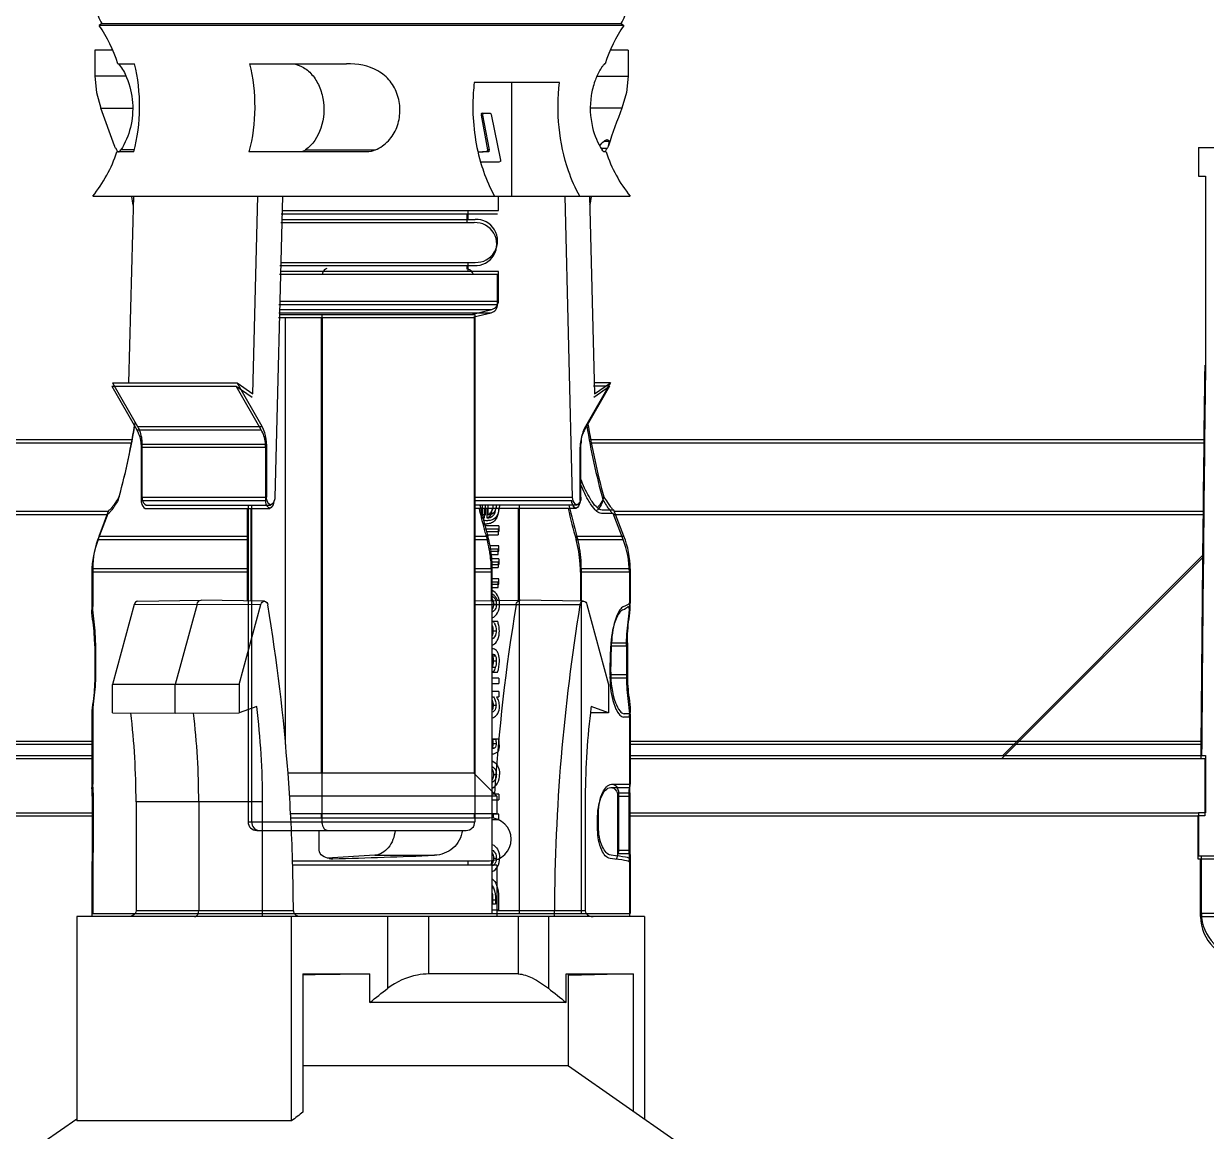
# Model space of a CAD drawing. Header units: millimetres. Extents: x 10297564 to 11610295, y -9287743 to -8409454.
# Drawn here: x 10529711 to 10530539, y -9103235 to -9102460 of the extents above; entities that cross this region are included whole.
import ezdxf

# ---------------------------------------------------------------- set-up
doc = ezdxf.new("R2010")
doc.units = ezdxf.units.MM
doc.header["$LTSCALE"] = 100
doc.layers.add('-0', color=7, linetype='Continuous')

# ---------------------------------------------------------------- blocks, each defined once
blk = doc.blocks.new('인버터 외형도')
at = {"layer": '-0', "linetype": 'Continuous'}
for p, q in [((120468.84, 34298.07), (120467.42, 34297.1)), ((120468.84, 34298.07), (120741.37, 34298.07)), ((120741.37, 34298.07), (120742.78, 34297.1)), ((120742.78, 34297.1), (120467.42, 34297.1)), ((120474.5, 34284.11), (120465.15, 34284.11)), ((120465.15, 34284.11), (120465.15, 34270.43)), ((120745.06, 34284.11), (120735.71, 34284.11)), ((120745.06, 34284.11), (120745.06, 34270.43)), ((120477.16, 34277.06), (120485.93, 34277.06)), ((120546.35, 34277.06), (120597.31, 34277.06)), ((120732.92, 34277.06), (120733.05, 34277.06)), ((120481.5, 34270.43), (120465.15, 34270.43)), ((120465.15, 34270.43), (120465.95, 34261.95)), ((120709.03, 34267.11), (120664.3, 34267.11)), ((120683.86, 34267.11), (120683.86, 34207.48)), ((120728.71, 34270.43), (120745.06, 34270.43)), ((120745.06, 34270.43), (120744.26, 34261.95)), ((120465.95, 34261.95), (120468.34, 34253.77)), ((120744.26, 34261.95), (120741.87, 34253.77)), ((120468.34, 34253.77), (120484.92, 34253.77)), ((120475.39, 34234.02), (120468.34, 34253.77)), ((120668.9, 34250.08), (120667.89, 34250.08)), ((120667.89, 34250.08), (120671.32, 34231.82)), ((120668.43, 34251.02), (120672.59, 34251.02)), ((120672.32, 34231.82), (120668.9, 34250.08)), ((120673.13, 34250.47), (120678.11, 34226.48)), ((120741.87, 34253.77), (120725.29, 34253.77)), ((120732.47, 34236.39), (120734.91, 34236.39)), ((120485.57, 34230.71), (120476.71, 34230.71)), ((120477.29, 34230.85), (120477.37, 34230.72)), ((120485.78, 34231.77), (120478.74, 34231.77)), ((120607.69, 34230.71), (120545.99, 34230.71)), ((120575.8, 34231.77), (120612.45, 34231.77)), ((120670.79, 34230.89), (120666.32, 34230.66)), ((120666.33, 34230.6), (120671.8, 34230.89)), ((120671.8, 34230.89), (120670.79, 34230.89)), ((120672.32, 34231.82), (120671.32, 34231.82)), ((120730.95, 34232.66), (120734.12, 34232.66)), ((120733.5, 34230.71), (120732.5, 34230.71)), ((120732.92, 34230.85), (120732.83, 34230.72)), ((121044.53, 34233.06), (121044.53, 34218.01)), ((121044.54, 34233.06), (121240.09, 34233.06)), ((120667.78, 34225.53), (120677.58, 34225.53)), ((121044.54, 34218.01), (121048.2, 34218.01)), ((121048.2, 34218.01), (121048.2, 34120.51)), ((120464.02, 34207.48), (120746.19, 34207.48)), ((120485.36, 34207.48), (120482.89, 34109.5)), ((120484.44, 34207.49), (120484.47, 34207.32)), ((120548.1, 34103.7), (120550.72, 34207.48)), ((120563.58, 34207.48), (120559.59, 34049.4)), ((120677.04, 34199.95), (120677.04, 34207.48)), ((120715.97, 34049.4), (120711.98, 34207.48)), ((120724.84, 34207.48), (120727.46, 34103.7)), ((120725.77, 34207.49), (120725.73, 34207.32)), ((120563.39, 34199.95), (120677.04, 34199.95)), ((120661.09, 34195.34), (120661.09, 34199.95)), ((120562.84, 34193.62), (120664.33, 34193.62)), ((120562.95, 34198.23), (120676.6, 34198.23)), ((120563.27, 34195.34), (120664.76, 34195.34)), ((120660.65, 34193.62), (120660.65, 34198.23)), ((120562.31, 34171.05), (120664.33, 34171.05)), ((120677.04, 34168.05), (120562.58, 34168.05)), ((120562.74, 34172.77), (120664.76, 34172.77)), ((120660.65, 34169.26), (120660.65, 34171.05)), ((120661.09, 34168.05), (120661.09, 34172.77)), ((120677.04, 34152.45), (120677.04, 34168.05)), ((120676.6, 34166.33), (120562.15, 34166.33)), ((120676.6, 34150.74), (120676.6, 34166.33)), ((120561.76, 34150.74), (120676.6, 34150.74)), ((120562.19, 34152.45), (120677.04, 34152.45)), ((120561.58, 34143.76), (120664.19, 34143.76)), ((120561.64, 34146.34), (120673.14, 34146.34)), ((120562.01, 34145.47), (120664.62, 34145.47)), ((120562.08, 34148.06), (120673.57, 34148.06)), ((120564.97, 34143.76), (120564.97, 33919.73)), ((120584.07, 33904.61), (120584.07, 34143.76)), ((120584.42, 34143.76), (120584.42, 33904.61)), ((120584.51, 33879.11), (120584.51, 34145.47)), ((120662.74, 34145.47), (120673.57, 34148.06)), ((120664.11, 34144.19), (120673.14, 34146.34)), ((120664.11, 34144.19), (120664.11, 34143.76)), ((120664.19, 34143.76), (120664.19, 33904.61)), ((120664.62, 34145.47), (120664.62, 33879.11)), ((120474, 34107.78), (120539.36, 34107.78)), ((120474, 34107.78), (120487.11, 34084.92)), ((120474.44, 34109.5), (120539.79, 34109.5)), ((120474.44, 34109.5), (120487.54, 34086.63)), ((120539.36, 34107.78), (120547.67, 34101.98)), ((120552.46, 34084.92), (120539.36, 34107.78)), ((120539.79, 34109.5), (120548.1, 34103.7)), ((120552.9, 34086.63), (120539.79, 34109.5)), ((120735.34, 34107.78), (120722.23, 34084.92)), ((120735.77, 34109.5), (120722.66, 34086.63)), ((120735.34, 34107.78), (120726.88, 34107.78)), ((120727.02, 34101.98), (120735.34, 34107.78)), ((120735.77, 34109.5), (120727.31, 34109.5)), ((120727.46, 34103.7), (120735.77, 34109.5)), ((120487.54, 34086.63), (120552.9, 34086.63)), ((120487.11, 34084.92), (120552.46, 34084.92)), ((120484.31, 34077.84), (120273.55, 34077.84)), ((120484.75, 34079.56), (120273.99, 34079.56)), ((120489.44, 34075.73), (120554.79, 34075.73)), ((120489.44, 34075.73), (120489.44, 34047.84)), ((120489.87, 34077.44), (120555.22, 34077.44)), ((120489.87, 34077.44), (120489.87, 34049.55)), ((120554.79, 34075.73), (120554.79, 34047.84)), ((120555.22, 34077.44), (120555.22, 34049.55)), ((120719.9, 34047.84), (120719.9, 34075.73)), ((120720.34, 34049.55), (120720.34, 34077.44)), ((121047.31, 34077.84), (120725.02, 34077.84)), ((121047.74, 34079.56), (120725.46, 34079.56)), ((120489.87, 34049.55), (120555.22, 34049.55)), ((120715.97, 34049.4), (120664.62, 34049.4)), ((120489.44, 34047.84), (120554.79, 34047.84)), ((120491.62, 34043.61), (120556.98, 34043.61)), ((120492.06, 34045.32), (120557.41, 34045.32)), ((120545.15, 34043.61), (120545.15, 33995.08)), ((120545.58, 34045.32), (120545.58, 33879.11)), ((120546.97, 34043.61), (120546.97, 33995.06)), ((120546.98, 34043.61), (120546.98, 33995.06)), ((120547.42, 34045.32), (120547.42, 33879.11)), ((120715.53, 34047.68), (120664.19, 34047.68)), ((120717.71, 34043.61), (120664.19, 34043.6)), ((120718.15, 34045.32), (120664.62, 34045.32)), ((120668.02, 34043.6), (120668.02, 34038.92)), ((120668.45, 34045.32), (120668.45, 34040.64)), ((120669.53, 34043.6), (120669.53, 34038.43)), ((120669.96, 34045.32), (120669.96, 34040.15)), ((120671.12, 34038.43), (120671.12, 34043.6)), ((120671.56, 34040.15), (120671.56, 34045.32)), ((120687.4, 34043.61), (120687.4, 33995.39)), ((120687.83, 34045.32), (120687.83, 33831.08)), ((120471.83, 34040.22), (120286.04, 34040.22)), ((120472.27, 34041.94), (120286.47, 34041.94)), ((120466.92, 34027.26), (120472.11, 34040.95)), ((120467.35, 34028.98), (120472.54, 34042.66)), ((120472.27, 34040.94), (120472.11, 34040.95)), ((120472.29, 34040.94), (120472.27, 34040.94)), ((120472.71, 34042.65), (120472.54, 34042.66)), ((120472.72, 34042.65), (120472.71, 34042.65)), ((120742.42, 34027.26), (120737.23, 34040.95)), ((121046.9, 34040.22), (120737.51, 34040.22)), ((120742.85, 34028.98), (120737.66, 34042.66)), ((121047.33, 34041.94), (120737.94, 34041.94)), ((120676.81, 34032.71), (120669.65, 34032.71)), ((120677.25, 34034.43), (120670.08, 34034.43)), ((120670.81, 34031.57), (120677.25, 34031.57)), ((120676.81, 34032.71), (120676.81, 34029.85)), ((120677.25, 34034.43), (120677.25, 34031.57)), ((120466.92, 34027.26), (120545.23, 34027.26)), ((120467.35, 34028.98), (120545.58, 34028.98)), ((120664.11, 34027.26), (120671.03, 34027.26)), ((120664.62, 34028.98), (120671.47, 34028.98)), ((120670.37, 34029.85), (120676.81, 34029.85)), ((120717.78, 34027.26), (120742.42, 34027.26)), ((120718.22, 34028.98), (120742.85, 34028.98)), ((120676.81, 34022.26), (120672.18, 34022.26)), ((120672.61, 34019.41), (120676.81, 34019.41)), ((120677.25, 34023.98), (120672.62, 34023.98)), ((120673.05, 34021.13), (120677.25, 34021.13)), ((120676.81, 34019.41), (120676.81, 34022.26)), ((120677.25, 34021.13), (120677.25, 34023.98)), ((120941.72, 33914.02), (121047.11, 34019.41)), ((120676.81, 34015.4), (120673.09, 34015.4)), ((120673.22, 34012.55), (120676.81, 34012.55)), ((120677.25, 34017.12), (120673.53, 34017.12)), ((120673.66, 34014.27), (120677.25, 34014.27)), ((120676.81, 34015.4), (120676.81, 34012.55)), ((120677.25, 34017.12), (120677.25, 34014.27)), ((120941.29, 33912.3), (121046.68, 34017.69)), ((120545.23, 34010.23), (120463.58, 34010.23)), ((120463.58, 34010.23), (120463.58, 33990.42)), ((120545.58, 34011.95), (120464.02, 34011.95)), ((120464.02, 34011.95), (120464.02, 33992.14)), ((120673.32, 34010.23), (120664.11, 34010.23)), ((120673.76, 34011.95), (120664.62, 34011.95)), ((120673.32, 33995.2), (120673.32, 34010.23)), ((120673.76, 33831.08), (120673.76, 34011.95)), ((120677.25, 34006.68), (120673.76, 34006.68)), ((120677.25, 34003.82), (120677.25, 34006.68)), ((120745.75, 34010.23), (120720.07, 34010.23)), ((120720.07, 34010.23), (120720.07, 33994.99)), ((120746.19, 34011.95), (120720.51, 34011.95)), ((120720.51, 34011.95), (120720.51, 33831.08)), ((120745.75, 34010.23), (120745.75, 33991.92)), ((120746.19, 34011.95), (120746.19, 33993.64)), ((120676.81, 34004.96), (120673.32, 34004.96)), ((120673.32, 34002.1), (120676.81, 34002.1)), ((120673.76, 34003.82), (120677.25, 34003.82)), ((120676.81, 34002.1), (120676.81, 34004.96)), ((120487.63, 33994.97), (120520.85, 33995.4)), ((120520.85, 33995.4), (120520.9, 33995.4)), ((120554.12, 33994.97), (120520.9, 33995.4)), ((120664.11, 33995.08), (120688.44, 33995.4)), ((120688.44, 33995.4), (120688.48, 33995.4)), ((120721.71, 33994.97), (120688.48, 33995.4)), ((120745.72, 33993.73), (120745.43, 33993.64)), ((120485.85, 33993.27), (120474.46, 33951.18)), ((120485.85, 33993.27), (120518.78, 33993.42)), ((120518.78, 33993.42), (120507.37, 33951.26)), ((120518.78, 33993.42), (120552.31, 33993.27)), ((120540.92, 33951.18), (120552.31, 33993.27)), ((120686.28, 33993.05), (120664.11, 33992.98)), ((120674.4, 33993.34), (120675.92, 33993.34)), ((120719.82, 33992.95), (120686.28, 33993.05)), ((120723.49, 33993.27), (120734.87, 33951.18)), ((120745.29, 33992.01), (120745, 33991.92)), ((120673.76, 33984.38), (120676.61, 33984.38)), ((120673.76, 33984.21), (120674.42, 33984.21)), ((120674.42, 33984.38), (120674.42, 33984.21)), ((120674.31, 33979.33), (120675.83, 33979.33)), ((120465.08, 33971.43), (120465.08, 33954.74)), ((120465.51, 33973.15), (120465.51, 33956.46)), ((120673.76, 33970), (120673.9, 33970)), ((120735.98, 33971.43), (120744.26, 33971.43)), ((120736.42, 33973.15), (120744.69, 33973.15)), ((120744.26, 33971.43), (120744.26, 33954.74)), ((120744.69, 33973.15), (120744.69, 33956.46)), ((120675.52, 33966.08), (120674, 33966.08)), ((120675.9, 33963.49), (120674.39, 33963.49)), ((120674.37, 33957.91), (120673.76, 33957.91)), ((120673.76, 33957.76), (120676.56, 33957.76)), ((120675.32, 33960.08), (120673.8, 33960.08)), ((120674.37, 33957.91), (120674.37, 33957.76)), ((120736.06, 33956.46), (120744.69, 33956.46)), ((120507.37, 33951.26), (120474.46, 33951.18)), ((120474.46, 33936.33), (120474.46, 33951.18)), ((120540.92, 33951.18), (120507.37, 33951.26)), ((120507.37, 33936.21), (120507.37, 33951.26)), ((120540.92, 33951.18), (120540.92, 33936.33)), ((120677.25, 33954.61), (120673.76, 33954.61)), ((120673.76, 33951.76), (120677.25, 33951.76)), ((120677.25, 33954.61), (120677.25, 33951.76)), ((120734.87, 33951.18), (120734.87, 33936.33)), ((120735.62, 33954.74), (120744.26, 33954.74)), ((120677.25, 33947.57), (120673.76, 33947.57)), ((120673.76, 33944.72), (120674.44, 33944.72)), ((120676.09, 33944.72), (120677.25, 33944.72)), ((120676.37, 33944.23), (120676.09, 33944.72)), ((120677.25, 33947.57), (120677.25, 33944.72)), ((120550.11, 33939.64), (120540.92, 33936.33)), ((120674.22, 33940.33), (120675.74, 33940.33)), ((120734.87, 33936.33), (120725.69, 33939.64)), ((120463.58, 33935.75), (120463.58, 33897.1)), ((120464.02, 33937.47), (120464.02, 33898.82)), ((120474.46, 33936.33), (120507.37, 33936.21)), ((120507.37, 33936.21), (120540.92, 33936.33)), ((120734.87, 33936.33), (120725.34, 33936.29)), ((120745.29, 33934.12), (120742.61, 33934.12)), ((120745.72, 33935.84), (120743.04, 33935.84)), ((120745.75, 33934.12), (120745.75, 33897.1)), ((120746.19, 33935.84), (120746.19, 33898.82)), ((120294.28, 33919.83), (120463.58, 33919.83)), ((120294.72, 33921.54), (120464.02, 33921.54)), ((120673.9, 33922.75), (120677.15, 33922.75)), ((120673.9, 33922.58), (120673.9, 33922.75)), ((120673.9, 33922.58), (120675.42, 33922.58)), ((120674.27, 33920.3), (120675.79, 33920.3)), ((120675.42, 33922.75), (120675.42, 33922.58)), ((120745.75, 33919.83), (121045.79, 33919.83)), ((120746.19, 33921.54), (121046.23, 33921.54)), ((120294.72, 33914.02), (120464.02, 33914.02)), ((120673.76, 33917.9), (120675.06, 33917.9)), ((120746.19, 33914.02), (121046.16, 33914.02)), ((121046.16, 33914.02), (121048.2, 33914.02)), ((121048.2, 33914.02), (121048.2, 33883.92)), ((120294.28, 33912.3), (120463.58, 33912.3)), ((120745.75, 33912.3), (121045.73, 33912.3)), ((121045.73, 33912.3), (121047.77, 33912.3)), ((121047.77, 33912.3), (121047.77, 33882.2)), ((120664.11, 33904.61), (120566.23, 33904.61)), ((120664.11, 33904.61), (120676.15, 33892.57)), ((120674.4, 33903.98), (120675.92, 33903.98)), ((120464.22, 33894.31), (120464.22, 33864.24)), ((120735.97, 33897.1), (120745.75, 33897.1)), ((120736.4, 33898.82), (120746.19, 33898.82)), ((120740.03, 33894.31), (120745.99, 33894.31)), ((120740.03, 33894.31), (120740.03, 33864.24)), ((120745.99, 33894.31), (120745.99, 33864.24)), ((120463.79, 33892.59), (120463.79, 33862.53)), ((120553.23, 33889.56), (120486.77, 33889.56)), ((120486.77, 33889.56), (120486.77, 33832.37)), ((120519.67, 33889.56), (120519.67, 33832.37)), ((120553.23, 33832.37), (120553.23, 33889.56)), ((120676.15, 33892.57), (120567.23, 33892.57)), ((120677.25, 33893.61), (120673.76, 33893.61)), ((120673.76, 33890.75), (120677.25, 33890.75)), ((120676.15, 33892.57), (120676.15, 33883.54)), ((120677.25, 33893.61), (120677.25, 33890.75)), ((120722.57, 33889.56), (120722.57, 33832.37)), ((120739.59, 33892.59), (120745.55, 33892.59)), ((120739.59, 33892.59), (120739.59, 33862.53)), ((120745.55, 33892.59), (120745.55, 33862.53)), ((120294.08, 33882.2), (120463.79, 33882.2)), ((120294.52, 33883.92), (120464.22, 33883.92)), ((120567.84, 33883.54), (120676.15, 33883.54)), ((120584.07, 33881.28), (120584.07, 33883.54)), ((120664.19, 33883.54), (120664.19, 33881.28)), ((120677.25, 33883.16), (120673.76, 33883.16)), ((120677.25, 33880.31), (120677.25, 33883.16)), ((120729.1, 33874.88), (120729.1, 33882.05)), ((120729.54, 33876.59), (120729.54, 33883.77)), ((120745.55, 33882.2), (121044.1, 33882.2)), ((120745.99, 33883.92), (121044.54, 33883.92)), ((121047.77, 33882.2), (121044.1, 33882.2)), ((121044.1, 33882.2), (121044.1, 33859.63)), ((121044.53, 33883.92), (121044.53, 33861.35)), ((121048.2, 33883.92), (121044.54, 33883.92)), ((120545.58, 33879.11), (120664.62, 33879.11)), ((120567.9, 33881.28), (120672.27, 33881.28)), ((120673.76, 33880.31), (120677.25, 33880.31)), ((120550.1, 33874.59), (120660.11, 33874.59)), ((120582.88, 33864.24), (120582.88, 33874.59)), ((120740.03, 33864.24), (120745.99, 33864.24)), ((120463.58, 33858.02), (120463.58, 33829.36)), ((120463.59, 33858.03), (120463.59, 33858.01)), ((120464.02, 33859.74), (120464.02, 33831.08)), ((120464.02, 33859.74), (120464.02, 33859.73)), ((120568.57, 33858.71), (120672.27, 33858.71)), ((120612.11, 33861.56), (120587.17, 33860.12)), ((120590.08, 33859.73), (120589.79, 33859.73)), ((120589.79, 33859.73), (120590.08, 33859.73)), ((120612.11, 33861.56), (120643.41, 33861.56)), ((120661.1, 33856.45), (120661.1, 33858.71)), ((120674.4, 33860.13), (120675.92, 33860.13)), ((120739.59, 33862.53), (120745.55, 33862.53)), ((120745.75, 33858.03), (120745.75, 33858.01)), ((120745.75, 33858.02), (120745.75, 33829.36)), ((120746.18, 33859.74), (120746.18, 33859.73)), ((120746.19, 33859.74), (120746.19, 33831.08)), ((121044.1, 33859.63), (121616.04, 33859.63)), ((121044.54, 33861.35), (121616.48, 33861.35)), ((121045.6, 33829.53), (121045.6, 33859.63)), ((121046.04, 33831.25), (121046.04, 33861.35)), ((120676.15, 33856.45), (120568.64, 33856.45)), ((120676.15, 33856.45), (120676.15, 33829.36)), ((120673.76, 33844.45), (120674.45, 33844.45)), ((120569.35, 33832.37), (120486.77, 33832.37)), ((120675.49, 33835.93), (120673.76, 33835.93)), ((120673.76, 33832.93), (120677.25, 33832.93)), ((120673.97, 33838.22), (120675.49, 33838.22)), ((120673.97, 33838.22), (120673.97, 33835.93)), ((120675.49, 33838.22), (120675.49, 33835.93)), ((120706.45, 33832.36), (120676.15, 33832.36)), ((120677.25, 33832.93), (120677.25, 33838.12)), ((120722.57, 33832.37), (120706.45, 33832.37)), ((120753.71, 33829.36), (120455.62, 33829.36)), ((120455.62, 33829.36), (120455.62, 33722.14)), ((120464.02, 33831.08), (120746.19, 33831.08)), ((120568.4, 33722.14), (120568.4, 33829.36)), ((120618.91, 33791.74), (120618.91, 33829.36)), ((120640.55, 33799.27), (120640.55, 33829.36)), ((120687.38, 33829.36), (120687.38, 33799.27)), ((120703.21, 33829.36), (120703.21, 33791.74)), ((120753.71, 33829.36), (120753.71, 33723.15)), ((121045.6, 33829.53), (121364.38, 33829.53)), ((121046.04, 33831.25), (121364.81, 33831.25)), ((120574.39, 33799.27), (120609.56, 33799.27)), ((120574.39, 33799.27), (120574.39, 33726.76)), ((120609.56, 33784.22), (120609.56, 33799.27)), ((120687.38, 33799.27), (120640.55, 33799.27)), ((120712.56, 33799.27), (120747.73, 33799.27)), ((120712.56, 33784.22), (120712.56, 33799.27)), ((120713.77, 33751.12), (120713.77, 33799.07)), ((120747.73, 33799.27), (120713.79, 33798.4)), ((120747.73, 33799.27), (120747.73, 33727.34)), ((120712.56, 33784.22), (120609.56, 33784.22)), ((120713.77, 33751.12), (120574.39, 33751.12)), ((120713.77, 33751.12), (120770.76, 33711.22)), ((120455.62, 33723.15), (120438.58, 33711.22)), ((120568.4, 33722.14), (120455.62, 33722.14))]:
    blk.add_line(p, q, dxfattribs=at)
for centre, radius, start, end in [((120481.25, 34306.58), 15.05, 180, 214.43195), ((120728.96, 34306.58), 15.05, 325.56805, 0), ((120405.4, 34254.58), 75.2, 17.39487, 34.43195), ((120804.81, 34254.58), 75.2, 145.56805, 162.60513), ((121021.82, 34142.6), 301.21, 158.3408, 162.33186), ((120405.4, 34254.58), 75.2, 321.21514, 341.49158), ((120422.11, 34195.71), 65.42, 32.49335, 33.62815), ((120788.09, 34195.71), 65.42, 146.37185, 147.50665), ((120804.81, 34254.58), 75.2, 198.50842, 218.78486), ((120730.64, 34235.34), 4.38, 342.3369, 356.39729), ((120137.03, 34140.4), 353.83, 10.15237, 10.90194), ((121073.18, 34140.4), 353.83, 169.09806, 169.84763), ((120664.86, 34182.34), 11.29, 267.25402, 92.74598), ((120665.3, 34184.06), 11.29, 267.25402, 92.74598), ((120659.6, 34164.96), 4.51, 17.87844, 76.28121), ((120672.09, 34150.74), 4.51, 283.44301, 0), ((120672.52, 34152.45), 4.51, 283.44301, 0), ((120133.45, 34143.63), 357.02, 344.47703, 350.86929), ((120133.89, 34145.34), 357.02, 344.47703, 350.86929), ((121075.89, 34143.63), 357.02, 189.13071, 195.52297), ((121076.32, 34145.34), 357.02, 189.13071, 195.52297), ((121061.88, 34136.49), 405.83, 193.23406, 193.9247), ((121062.32, 34138.21), 405.83, 193.23406, 193.9247), ((121104.84, 34135.56), 401.93, 193.22874, 195.63172), ((121105.28, 34137.28), 401.93, 193.22874, 195.63172), ((120723.84, 34050.47), 8.09, 308.18331, 313.75412), ((121058.46, 34135.64), 402.3, 193.92431, 194.83175), ((121058.89, 34137.36), 402.3, 193.92431, 194.83175), ((120669.89, 34045.42), 8.16, 266.16362, 270.03923), ((120723.4, 34048.75), 8.09, 308.18331, 313.75412), ((120669.46, 34043.71), 8.16, 266.16362, 270.03923), ((121055.32, 34134.81), 399.05, 194.83237, 195.25373), ((121055.76, 34136.53), 399.05, 194.83237, 195.25373), ((121053.72, 34135.98), 396.94, 195.25376, 195.63733), ((120508.73, 34010.23), 45.15, 157.84043, 180), ((120509.17, 34011.95), 45.15, 157.84043, 180), ((121053.28, 34134.26), 396.94, 195.25376, 195.63733), ((120612.99, 34011.05), 60.27, 10.73423, 15.61023), ((120613.42, 34012.76), 60.27, 10.73423, 15.61023), ((120700.61, 34010.23), 45.15, 0, 22.15957), ((120701.04, 34011.95), 45.15, 0, 22.15957), ((120610.54, 34010.56), 62.77, 8.12246, 10.75337), ((120610.97, 34012.28), 62.77, 8.12246, 10.75337), ((120608.96, 34010.34), 64.36, 4.51834, 8.12096), ((120609.39, 34012.05), 64.36, 4.51834, 8.12096), ((120607.85, 34010.24), 65.47, 2.02114, 4.52227), ((120607.63, 34010.23), 65.69, 0.00049, 2.02344), ((120608.29, 34011.96), 65.47, 2.02114, 4.52227), ((120608.06, 34011.95), 65.69, 0.00049, 2.02344), ((119574.81, 33830.66), 994.49, 4.26683, 9.39206), ((121669.43, 33830.47), 996.5, 170.61064, 176.36571), ((121711.07, 33829.52), 1004.63, 170.63763, 179.83751), ((120667.47, 33979.75), 8.26, 26.96942, 32.73077), ((120673.9, 33966.47), 3.53, 89.98578, 92.36418), ((120785.08, 33954.74), 49.51, 178.50677, 184.10684), ((120783.44, 33954.63), 47.86, 184.10926, 184.56224), ((120149.76, 33889.61), 403.46, 359.99235, 7.12269), ((121121.06, 33890.13), 398.46, 172.86286, 173.3459), ((120083.02, 33889.6), 403.75, 359.99386, 6.64247), ((120116.51, 33889.6), 403.16, 359.99386, 6.64501), ((121126.32, 33889.6), 403.75, 173.35753, 180.00614), ((119562.61, 33829.59), 1006.74, 3.07241, 4.27606), ((119560.88, 33829.49), 1008.47, 2.94451, 3.07268), ((121681.88, 33829.5), 1008.98, 176.92628, 177.0606), ((120550.1, 33879.11), 4.51, 180, 270), ((119559.14, 33829.41), 1010.22, 1.66331, 2.94423), ((120660.11, 33879.11), 4.51, 270, 0), ((120672.39, 33870), 11.29, 270, 90), ((120551.54, 33878.41), 3.82, 253.86245, 269.93315), ((119558.09, 33829.37), 1011.27, 1.53552, 1.66356), ((120589.79, 33869.81), 10.08, 260.48105, 270.0038), ((121684.91, 33829.37), 1012.02, 178.34025, 178.46114), ((119558.11, 33829.37), 1011.25, 0.17001, 1.53558), ((121068.18, 33829.53), 22.57, 180, 270), ((121068.61, 33831.25), 22.57, 180, 270), ((121007.45, 33159.88), 713.37, 127.37738, 127.9845)]:
    blk.add_arc(centre, radius, start, end, dxfattribs=at)
for centre, major_axis, ratio, start_param, end_param in [((121372.17, 33497.34), (0, 4168.5), 0.078702, 7.704341, 7.754269), ((121372.6, 33499.06), (0, 4168.5), 0.078702, 7.704341, 7.754269), ((120605.1, 33983.04), (141.08, 11.82), 0.074469, -0.229432, -0.109815), ((120604.67, 33981.33), (141.08, 11.82), 0.074469, -0.229432, -0.109815), ((120604.67, 32967.36), (105.03, 2245.68), 0.041946, -1.112951, -1.105392), ((120605.1, 32969.07), (105.03, 2245.68), 0.041946, -1.112951, -1.105392), ((120605.1, 33864.23), (141.08, 4.49), 0.028613, -1.678421, -1.296739), ((120604.67, 33862.51), (141.08, -4.49), 0.028613, 0.000911, 0.380599), ((120605.1, 33864.23), (141.08, -4.49), 0.028613, 0.000911, 0.380599), ((120604.67, 33797.79), (109.11, 1.27), 0.01297, 1.52577, 1.852745)]:
    blk.add_ellipse(centre, major_axis=major_axis, ratio=ratio, start_param=start_param, end_param=end_param, dxfattribs=at)
for points, knots in [([(120477.28, 34277.06), (120477.32, 34277.06), (120477.65, 34276.89), (120477.87, 34276.6), (120478.07, 34276.36)], [0, 0, 0, 0, 0.112433, 1, 1, 1, 1]), ([(120478.07, 34276.36), (120479.69, 34274.43), (120482.94, 34268.04), (120486.61, 34252.83), (120483.47, 34238.87), (120478.74, 34231.77)], [0, 0, 0, 0, 0.16177, 0.451835, 1, 1, 1, 1]), ([(120567.51, 34277.06), (120569.5, 34277.06), (120573.67, 34276.08), (120578.95, 34272.04), (120582.9, 34266.05), (120585.93, 34256.28), (120585.24, 34243.43), (120579.59, 34234.45), (120575.8, 34231.77)], [0, 0, 0, 0, 0.10526, 0.21859, 0.343601, 0.478661, 0.754461, 1, 1, 1, 1]), ([(120612.45, 34231.77), (120614.97, 34232.93), (120619.66, 34236.19), (120624.16, 34243.5), (120625.74, 34251.96), (120624.57, 34260.5), (120620.59, 34268.16), (120611.78, 34275.55), (120602.94, 34277.06), (120597.31, 34277.06)], [0, 0, 0, 0, 0.123594, 0.24703, 0.373031, 0.499833, 0.624763, 0.748896, 1, 1, 1, 1]), ([(120732.92, 34277.06), (120732.8, 34277.06), (120732.46, 34276.72), (120731.88, 34276.09), (120731.01, 34274.85), (120729.38, 34272.16), (120727.25, 34267.34), (120724.73, 34257.49), (120725.28, 34244.71), (120729.09, 34235.34), (120731.47, 34231.77)], [0, 0, 0, 0, 0.007882, 0.026283, 0.056767, 0.100145, 0.223474, 0.382882, 0.731976, 1, 1, 1, 1]), ([(120664.3, 34267.11), (120663.89, 34263.59), (120662.96, 34249.63), (120664.72, 34235.47), (120667.63, 34225.43)], [0, 0, 0, 0, 0.25269, 1, 1, 1, 1]), ([(120719.7, 34207.48), (120717.37, 34211.71), (120709.21, 34230.44), (120707.24, 34251.67), (120709.03, 34267.11)], [0, 0, 0, 0, 0.237243, 1, 1, 1, 1]), ([(120668.43, 34251.02), (120668.27, 34251.02), (120667.9, 34250.88), (120667.92, 34250.44), (120668.03, 34250.32)], [0, 0, 0, 0, 0.495934, 1, 1, 1, 1]), ([(120668.9, 34250.08), (120668.86, 34250.28), (120668.86, 34250.55), (120669.06, 34250.94), (120669.25, 34250.84), (120669.3, 34250.78)], [0, 0, 0, 0, 0.570403, 0.776467, 1, 1, 1, 1]), ([(120672.59, 34251.02), (120672.7, 34251.02), (120672.98, 34250.98), (120673.03, 34250.67), (120672.99, 34250.54)], [0, 0, 0, 0, 0.462251, 1, 1, 1, 1]), ([(120730.19, 34234.02), (120730.89, 34234.9), (120731.99, 34236.13), (120733.52, 34237.18), (120734.1, 34237.18)], [0, 0, 0, 0, 0.661638, 1, 1, 1, 1]), ([(120477.71, 34230.71), (120477.78, 34230.74), (120478.2, 34231.01), (120478.5, 34231.42), (120478.74, 34231.77)], [0, 0, 0, 0, 0.153665, 1, 1, 1, 1]), ([(120671.32, 34231.82), (120671.35, 34231.62), (120671.36, 34231.36), (120671.16, 34230.97), (120670.98, 34231.07), (120670.92, 34231.13)], [0, 0, 0, 0, 0.56989, 0.777708, 1, 1, 1, 1]), ([(120671.8, 34230.89), (120671.96, 34230.89), (120672.32, 34231.04), (120672.3, 34231.47), (120672.19, 34231.59)], [0, 0, 0, 0, 0.495235, 1, 1, 1, 1]), ([(120732.5, 34230.71), (120732.43, 34230.74), (120732.01, 34231.01), (120731.71, 34231.42), (120731.47, 34231.77)], [0, 0, 0, 0, 0.153665, 1, 1, 1, 1]), ([(120667.63, 34225.43), (120668.09, 34223.82), (120670.05, 34217.66), (120672.65, 34211.68), (120674.97, 34207.48)], [0, 0, 0, 0, 0.257542, 1, 1, 1, 1]), ([(120678.11, 34226.48), (120678.16, 34226.28), (120678.16, 34226.01), (120677.96, 34225.6), (120677.77, 34225.71), (120677.72, 34225.77)], [0, 0, 0, 0, 0.570797, 0.77705, 1, 1, 1, 1]), ([(120586.92, 34169.47), (120586.66, 34169.47), (120585.28, 34169.02), (120584.73, 34167.44), (120584.54, 34166.35)], [0, 0, 0, 0, 0.19242, 1, 1, 1, 1]), ([(120487.54, 34086.63), (120487.92, 34085.97), (120489.3, 34083.09), (120489.87, 34079.86), (120489.87, 34077.44)], [0, 0, 0, 0, 0.240977, 1, 1, 1, 1]), ([(120555.22, 34077.44), (120555.22, 34078.27), (120555.03, 34081.44), (120554.07, 34084.59), (120552.9, 34086.63)], [0, 0, 0, 0, 0.258385, 1, 1, 1, 1]), ([(120722.66, 34086.63), (120722.28, 34085.97), (120720.91, 34083.09), (120720.34, 34079.86), (120720.34, 34077.44)], [0, 0, 0, 0, 0.240977, 1, 1, 1, 1]), ([(120487.11, 34084.92), (120487.49, 34084.25), (120488.86, 34081.38), (120489.44, 34078.14), (120489.44, 34075.73)], [0, 0, 0, 0, 0.240977, 1, 1, 1, 1]), ([(120554.79, 34075.73), (120554.79, 34076.55), (120554.6, 34079.72), (120553.63, 34082.87), (120552.46, 34084.92)], [0, 0, 0, 0, 0.258385, 1, 1, 1, 1]), ([(120722.23, 34084.92), (120721.85, 34084.25), (120720.47, 34081.38), (120719.9, 34078.14), (120719.9, 34075.73)], [0, 0, 0, 0, 0.240977, 1, 1, 1, 1]), ([(120725.76, 34045.48), (120725.19, 34046.33), (120722.86, 34050.08), (120721, 34054.11), (120719.84, 34057.28)], [0, 0, 0, 0, 0.233923, 1, 1, 1, 1]), ([(120726.2, 34047.19), (120725.62, 34048.05), (120723.3, 34051.8), (120721.44, 34055.83), (120720.28, 34059)], [0, 0, 0, 0, 0.233923, 1, 1, 1, 1]), ([(120477.88, 34049.8), (120477.29, 34048.78), (120476.18, 34047.07), (120474.66, 34044.81), (120473.53, 34043.58), (120473, 34042.69), (120472.72, 34042.65)], [0, 0, 0, 0, 0.397888, 0.698366, 0.904767, 1, 1, 1, 1]), ([(120489.87, 34049.55), (120489.87, 34049.1), (120490.03, 34047.49), (120491.01, 34045.85), (120492.06, 34045.32)], [0, 0, 0, 0, 0.278211, 1, 1, 1, 1]), ([(120557.41, 34045.32), (120557.08, 34045.49), (120555.76, 34046.5), (120555.22, 34048.29), (120555.22, 34049.55)], [0, 0, 0, 0, 0.225879, 1, 1, 1, 1]), ([(120559.59, 34049.4), (120559.58, 34048.96), (120559.39, 34047.41), (120558.43, 34045.83), (120557.41, 34045.32)], [0, 0, 0, 0, 0.277927, 1, 1, 1, 1]), ([(120718.15, 34045.32), (120717.83, 34045.48), (120716.55, 34046.47), (120716, 34048.17), (120715.97, 34049.4)], [0, 0, 0, 0, 0.226072, 1, 1, 1, 1]), ([(120720.34, 34049.55), (120720.34, 34049.1), (120720.17, 34047.49), (120719.2, 34045.85), (120718.15, 34045.32)], [0, 0, 0, 0, 0.278211, 1, 1, 1, 1]), ([(120732.32, 34049.8), (120732.19, 34049.29), (120731.58, 34047.39), (120730.49, 34045.63), (120729.44, 34044.62)], [0, 0, 0, 0, 0.264821, 1, 1, 1, 1]), ([(120732.32, 34049.8), (120732.91, 34048.78), (120734.03, 34047.07), (120735.55, 34044.81), (120736.68, 34043.58), (120737.21, 34042.69), (120737.49, 34042.65)], [0, 0, 0, 0, 0.397888, 0.698366, 0.904767, 1, 1, 1, 1]), ([(120477.45, 34048.08), (120476.86, 34047.07), (120475.74, 34045.35), (120474.22, 34043.1), (120473.09, 34041.86), (120472.56, 34040.98), (120472.29, 34040.94)], [0, 0, 0, 0, 0.397888, 0.698366, 0.904767, 1, 1, 1, 1]), ([(120489.44, 34047.84), (120489.44, 34047.38), (120489.6, 34045.77), (120490.57, 34044.13), (120491.62, 34043.6)], [0, 0, 0, 0, 0.278211, 1, 1, 1, 1]), ([(120556.98, 34043.61), (120556.65, 34043.77), (120555.32, 34044.79), (120554.79, 34046.57), (120554.79, 34047.84)], [0, 0, 0, 0, 0.225879, 1, 1, 1, 1]), ([(120559.16, 34047.68), (120559.15, 34047.24), (120558.95, 34045.69), (120558, 34044.12), (120556.98, 34043.61)], [0, 0, 0, 0, 0.277927, 1, 1, 1, 1]), ([(120677.06, 34043.6), (120677.02, 34041.51), (120676.55, 34038.26), (120673.49, 34035.79), (120671.78, 34035.54), (120670.98, 34035.54)], [0, 0, 0, 0, 0.557075, 0.785654, 1, 1, 1, 1]), ([(120675.39, 34043.6), (120675.34, 34042.23), (120674.86, 34039.45), (120672.2, 34038.43), (120671.12, 34038.43)], [0, 0, 0, 0, 0.560612, 1, 1, 1, 1]), ([(120677.5, 34045.32), (120677.45, 34043.23), (120676.99, 34039.98), (120673.92, 34037.51), (120672.22, 34037.26), (120671.41, 34037.26)], [0, 0, 0, 0, 0.557075, 0.785654, 1, 1, 1, 1]), ([(120675.82, 34045.32), (120675.77, 34043.94), (120675.3, 34041.17), (120672.64, 34040.15), (120671.56, 34040.15)], [0, 0, 0, 0, 0.560612, 1, 1, 1, 1]), ([(120672.04, 34039.15), (120672.34, 34039.37), (120673.5, 34040.57), (120673.82, 34042.33), (120673.87, 34043.6)], [0, 0, 0, 0, 0.222895, 1, 1, 1, 1]), ([(120672.48, 34040.87), (120672.77, 34041.09), (120673.94, 34042.28), (120674.26, 34044.05), (120674.3, 34045.32)], [0, 0, 0, 0, 0.222895, 1, 1, 1, 1]), ([(120717.71, 34043.6), (120717.39, 34043.76), (120716.11, 34044.75), (120715.56, 34046.46), (120715.53, 34047.68)], [0, 0, 0, 0, 0.226072, 1, 1, 1, 1]), ([(120719.9, 34047.84), (120719.9, 34047.38), (120719.74, 34045.77), (120718.77, 34044.13), (120717.71, 34043.6)], [0, 0, 0, 0, 0.278211, 1, 1, 1, 1]), ([(120731.04, 34041.03), (120730.18, 34041.03), (120728.02, 34042.41), (120726.59, 34044.24), (120725.76, 34045.48)], [0, 0, 0, 0, 0.366178, 1, 1, 1, 1]), ([(120731.47, 34042.74), (120730.61, 34042.75), (120728.45, 34044.13), (120727.02, 34045.96), (120726.2, 34047.19)], [0, 0, 0, 0, 0.366178, 1, 1, 1, 1]), ([(120731.89, 34048.08), (120731.76, 34047.57), (120731.15, 34045.68), (120730.06, 34043.91), (120729, 34042.9)], [0, 0, 0, 0, 0.264821, 1, 1, 1, 1]), ([(120731.89, 34048.08), (120732.48, 34047.07), (120733.59, 34045.35), (120735.11, 34043.1), (120736.24, 34041.86), (120736.77, 34040.98), (120737.05, 34040.94)], [0, 0, 0, 0, 0.397888, 0.698366, 0.904767, 1, 1, 1, 1]), ([(120472.11, 34040.95), (120472.11, 34040.96), (120472.16, 34040.94), (120472.19, 34040.96), (120472.22, 34040.96)], [0, 0, 0, 0, 0.259295, 1, 1, 1, 1]), ([(120472.54, 34042.66), (120472.55, 34042.67), (120472.6, 34042.66), (120472.63, 34042.67), (120472.66, 34042.67)], [0, 0, 0, 0, 0.259295, 1, 1, 1, 1]), ([(120737.12, 34040.96), (120736.9, 34040.97), (120734.87, 34041), (120732.85, 34041.01), (120731.04, 34041.03)], [0, 0, 0, 0, 0.107927, 1, 1, 1, 1]), ([(120737.55, 34042.67), (120737.33, 34042.68), (120735.31, 34042.72), (120733.28, 34042.73), (120731.47, 34042.74)], [0, 0, 0, 0, 0.107927, 1, 1, 1, 1]), ([(120737.23, 34040.95), (120737.23, 34040.96), (120737.17, 34040.94), (120737.14, 34040.96), (120737.12, 34040.96)], [0, 0, 0, 0, 0.259295, 1, 1, 1, 1]), ([(120737.66, 34042.66), (120737.66, 34042.67), (120737.61, 34042.66), (120737.58, 34042.67), (120737.55, 34042.67)], [0, 0, 0, 0, 0.259295, 1, 1, 1, 1]), ([(120720.07, 34010.23), (120720.07, 34011.69), (120719.88, 34017.42), (120718.93, 34023.14), (120717.78, 34027.26)], [0, 0, 0, 0, 0.253654, 1, 1, 1, 1]), ([(120720.51, 34011.95), (120720.51, 34013.41), (120720.32, 34019.14), (120719.37, 34024.86), (120718.22, 34028.98)], [0, 0, 0, 0, 0.253654, 1, 1, 1, 1]), ([(120677.56, 33993.34), (120677.56, 33994.91), (120677.2, 33997.87), (120674.94, 34000.03), (120673.76, 34000.48)], [0, 0, 0, 0, 0.55283, 1, 1, 1, 1]), ([(120676.57, 33995.24), (120676.42, 33995.68), (120675.76, 33997.17), (120674.42, 33998.35), (120673.32, 33998.77)], [0, 0, 0, 0, 0.28173, 1, 1, 1, 1]), ([(120673.76, 33997.49), (120674.43, 33997.17), (120675.7, 33995.94), (120675.92, 33994.23), (120675.92, 33993.34)], [0, 0, 0, 0, 0.450968, 1, 1, 1, 1]), ([(120686.28, 33993.05), (120686.33, 33993.36), (120686.61, 33994.42), (120687.65, 33995.39), (120688.44, 33995.4)], [0, 0, 0, 0, 0.291438, 1, 1, 1, 1]), ([(120746.19, 33992.14), (120746.19, 33992.37), (120746.17, 33992.86), (120746.06, 33993.77), (120745.72, 33993.77)], [0, 0, 0, 0, 0.405084, 1, 1, 1, 1]), ([(120465.08, 33971.43), (120465.08, 33975.59), (120464.57, 33981.93), (120463.58, 33988.23), (120463.58, 33990.42)], [0, 0, 0, 0, 0.655031, 1, 1, 1, 1]), ([(120465.51, 33973.15), (120465.51, 33977.31), (120465.01, 33983.65), (120464.02, 33989.95), (120464.02, 33992.14)], [0, 0, 0, 0, 0.655031, 1, 1, 1, 1]), ([(120673.76, 33986.19), (120674.94, 33986.65), (120677.19, 33988.81), (120677.56, 33991.77), (120677.56, 33993.34)], [0, 0, 0, 0, 0.447583, 1, 1, 1, 1]), ([(120675.92, 33993.34), (120675.92, 33992.45), (120675.69, 33990.74), (120674.43, 33989.5), (120673.76, 33989.19)], [0, 0, 0, 0, 0.548555, 1, 1, 1, 1]), ([(120742.25, 33990.44), (120741.46, 33990.12), (120739.87, 33988.21), (120737.02, 33982), (120736.1, 33975.82), (120735.98, 33971.25)], [0, 0, 0, 0, 0.124184, 0.337641, 1, 1, 1, 1]), ([(120742.69, 33992.16), (120741.9, 33991.83), (120740.31, 33989.93), (120737.45, 33983.71), (120736.54, 33977.53), (120736.42, 33972.97)], [0, 0, 0, 0, 0.124184, 0.337641, 1, 1, 1, 1]), ([(120744.26, 33971.43), (120744.26, 33975.59), (120744.76, 33981.93), (120745.75, 33988.23), (120745.75, 33990.42)], [0, 0, 0, 0, 0.655031, 1, 1, 1, 1]), ([(120744.69, 33973.15), (120744.69, 33977.31), (120745.2, 33983.65), (120746.19, 33989.95), (120746.19, 33992.14)], [0, 0, 0, 0, 0.655031, 1, 1, 1, 1]), ([(120745.75, 33990.42), (120745.75, 33990.65), (120745.74, 33991.15), (120745.63, 33992.05), (120745.29, 33992.05)], [0, 0, 0, 0, 0.405084, 1, 1, 1, 1]), ([(120675.83, 33979.33), (120675.83, 33978.86), (120675.73, 33977.23), (120674.79, 33975.57), (120673.76, 33974.99)], [0, 0, 0, 0, 0.283736, 1, 1, 1, 1]), ([(120676.04, 33973.67), (120676.31, 33974.05), (120677.26, 33975.81), (120677.5, 33977.86), (120677.5, 33979.38)], [0, 0, 0, 0, 0.232463, 1, 1, 1, 1]), ([(120676.49, 33968.3), (120676.34, 33968.56), (120675.75, 33969.43), (120674.66, 33970), (120673.9, 33970)], [0, 0, 0, 0, 0.282778, 1, 1, 1, 1]), ([(120674, 33966.08), (120673.97, 33966.16), (120673.9, 33966.31), (120673.82, 33966.46), (120673.77, 33966.53)], [0, 0, 0, 0, 0.506582, 1, 1, 1, 1]), ([(120673.9, 33967.07), (120673.95, 33967.08), (120674.04, 33967.09), (120674.13, 33967.09), (120674.17, 33967.09)], [0, 0, 0, 0, 0.502339, 1, 1, 1, 1]), ([(120674.17, 33967.09), (120674.44, 33967.09), (120675.09, 33966.97), (120675.38, 33966.38), (120675.52, 33966.08)], [0, 0, 0, 0, 0.453145, 1, 1, 1, 1]), ([(120677.52, 33963.38), (120677.52, 33964.67), (120677.39, 33966.4), (120676.68, 33967.95), (120676.49, 33968.3)], [0, 0, 0, 0, 0.763967, 1, 1, 1, 1]), ([(120465.51, 33956.46), (120465.51, 33952.3), (120465.01, 33945.96), (120464.02, 33939.66), (120464.02, 33937.47)], [0, 0, 0, 0, 0.654978, 1, 1, 1, 1]), ([(120736.03, 33957.75), (120735.88, 33952.31), (120736.87, 33944.9), (120740.08, 33937.84), (120742.19, 33935.84), (120743.04, 33935.84)], [0, 0, 0, 0, 0.68377, 0.892179, 1, 1, 1, 1]), ([(120744.69, 33956.46), (120744.69, 33952.3), (120745.2, 33945.96), (120746.19, 33939.66), (120746.19, 33937.47)], [0, 0, 0, 0, 0.654978, 1, 1, 1, 1]), ([(120465.08, 33954.74), (120465.08, 33950.58), (120464.57, 33944.24), (120463.58, 33937.94), (120463.58, 33935.75)], [0, 0, 0, 0, 0.654978, 1, 1, 1, 1]), ([(120735.73, 33950.82), (120736.07, 33946.55), (120737.23, 33940.9), (120740.17, 33935.49), (120741.91, 33934.12), (120742.61, 33934.12)], [0, 0, 0, 0, 0.686032, 0.888184, 1, 1, 1, 1]), ([(120744.26, 33954.74), (120744.26, 33950.58), (120744.76, 33944.24), (120745.75, 33937.94), (120745.75, 33935.75)], [0, 0, 0, 0, 0.654978, 1, 1, 1, 1]), ([(120675.74, 33940.33), (120675.74, 33939.53), (120675.55, 33938), (120674.36, 33936.97), (120673.76, 33936.71)], [0, 0, 0, 0, 0.551697, 1, 1, 1, 1]), ([(120676.04, 33935.11), (120676.29, 33935.38), (120677.25, 33936.71), (120677.56, 33938.41), (120677.56, 33939.67)], [0, 0, 0, 0, 0.227572, 1, 1, 1, 1]), ([(120745.75, 33935.75), (120745.75, 33935.52), (120745.74, 33935.02), (120745.63, 33934.12), (120745.29, 33934.12)], [0, 0, 0, 0, 0.405009, 1, 1, 1, 1]), ([(120746.19, 33937.47), (120746.19, 33937.23), (120746.17, 33936.74), (120746.06, 33935.84), (120745.72, 33935.84)], [0, 0, 0, 0, 0.405009, 1, 1, 1, 1]), ([(120677.47, 33919.58), (120677.47, 33918.27), (120677.22, 33915.58), (120674.68, 33914.64), (120673.69, 33914.64)], [0, 0, 0, 0, 0.569383, 1, 1, 1, 1]), ([(120673.76, 33911.12), (120674.94, 33910.67), (120677.2, 33908.51), (120677.56, 33905.55), (120677.56, 33903.98)], [0, 0, 0, 0, 0.44717, 1, 1, 1, 1]), ([(120673.76, 33908.12), (120674.43, 33907.81), (120675.7, 33906.58), (120675.92, 33904.87), (120675.92, 33903.98)], [0, 0, 0, 0, 0.450968, 1, 1, 1, 1]), ([(120673.76, 33896.83), (120674.94, 33897.29), (120677.19, 33899.45), (120677.56, 33902.41), (120677.56, 33903.98)], [0, 0, 0, 0, 0.447583, 1, 1, 1, 1]), ([(120675.92, 33903.98), (120675.92, 33903.08), (120675.69, 33901.38), (120674.43, 33900.14), (120673.76, 33899.82)], [0, 0, 0, 0, 0.548555, 1, 1, 1, 1]), ([(120463.79, 33892.59), (120463.79, 33893.28), (120463.72, 33894.4), (120463.76, 33895.95), (120463.52, 33896.55), (120463.67, 33897.1), (120463.59, 33897.1)], [0, 0, 0, 0, 0.461539, 0.771443, 0.943831, 1, 1, 1, 1]), ([(120464.22, 33894.31), (120464.22, 33895), (120464.16, 33896.12), (120464.2, 33897.67), (120463.96, 33898.27), (120464.11, 33898.82), (120464.02, 33898.82)], [0, 0, 0, 0, 0.461539, 0.771443, 0.943831, 1, 1, 1, 1]), ([(120729.1, 33882.05), (120729.1, 33884.06), (120729.51, 33887.88), (120731.11, 33893.16), (120733.91, 33897.1), (120735.97, 33897.1)], [0, 0, 0, 0, 0.346497, 0.644803, 1, 1, 1, 1]), ([(120729.54, 33883.77), (120729.54, 33885.78), (120729.95, 33889.6), (120731.55, 33894.88), (120734.35, 33898.82), (120736.4, 33898.82)], [0, 0, 0, 0, 0.346497, 0.644803, 1, 1, 1, 1]), ([(120737.53, 33896.75), (120737.85, 33896.58), (120739.09, 33895.54), (120739.59, 33893.82), (120739.59, 33892.59)], [0, 0, 0, 0, 0.226903, 1, 1, 1, 1]), ([(120737.97, 33898.47), (120738.28, 33898.3), (120739.52, 33897.26), (120740.03, 33895.54), (120740.03, 33894.31)], [0, 0, 0, 0, 0.226903, 1, 1, 1, 1]), ([(120745.55, 33892.59), (120745.55, 33893.28), (120745.61, 33894.4), (120745.57, 33895.95), (120745.81, 33896.55), (120745.67, 33897.1), (120745.75, 33897.1)], [0, 0, 0, 0, 0.461539, 0.771443, 0.943831, 1, 1, 1, 1]), ([(120745.99, 33894.31), (120745.99, 33895), (120746.05, 33896.12), (120746.01, 33897.67), (120746.25, 33898.27), (120746.1, 33898.82), (120746.19, 33898.82)], [0, 0, 0, 0, 0.461539, 0.771443, 0.943831, 1, 1, 1, 1]), ([(120585.27, 33875.91), (120585.14, 33876.13), (120584.68, 33877.13), (120584.51, 33878.26), (120584.51, 33879.11)], [0, 0, 0, 0, 0.227425, 1, 1, 1, 1]), ([(120587.1, 33874.59), (120586.93, 33874.59), (120586.15, 33874.73), (120585.57, 33875.39), (120585.27, 33875.91)], [0, 0, 0, 0, 0.218453, 1, 1, 1, 1]), ([(120736.14, 33861.56), (120734.08, 33861.77), (120730.25, 33867.55), (120729.54, 33872.97), (120729.54, 33876.59)], [0, 0, 0, 0, 0.363854, 1, 1, 1, 1]), ([(120622.72, 33874.62), (120622.4, 33871.37), (120620.5, 33865.35), (120614.8, 33861.71), (120612.11, 33861.56)], [0, 0, 0, 0, 0.547558, 1, 1, 1, 1]), ([(120658.09, 33874.64), (120657.64, 33871.14), (120654.06, 33864.26), (120646.87, 33861.7), (120643.41, 33861.56)], [0, 0, 0, 0, 0.505338, 1, 1, 1, 1]), ([(120735.71, 33859.84), (120733.64, 33860.06), (120729.82, 33865.83), (120729.1, 33871.25), (120729.1, 33874.88)], [0, 0, 0, 0, 0.363854, 1, 1, 1, 1]), ([(120464.22, 33864.24), (120464.22, 33863.1), (120464.07, 33861.61), (120464.13, 33860.07), (120464.02, 33859.73)], [0, 0, 0, 0, 0.762308, 1, 1, 1, 1]), ([(120588.12, 33859.87), (120586.92, 33860.07), (120584.6, 33860.8), (120582.88, 33863.06), (120582.88, 33864.24)], [0, 0, 0, 0, 0.50589, 1, 1, 1, 1]), ([(120673.76, 33867.27), (120674.94, 33866.82), (120677.2, 33864.66), (120677.56, 33861.7), (120677.56, 33860.13)], [0, 0, 0, 0, 0.44717, 1, 1, 1, 1]), ([(120673.76, 33864.28), (120674.43, 33863.96), (120675.7, 33862.73), (120675.92, 33861.02), (120675.92, 33860.13)], [0, 0, 0, 0, 0.450968, 1, 1, 1, 1]), ([(120745.99, 33864.24), (120745.99, 33863.1), (120746.14, 33861.61), (120746.08, 33860.07), (120746.19, 33859.73)], [0, 0, 0, 0, 0.762308, 1, 1, 1, 1]), ([(120463.79, 33862.53), (120463.79, 33861.38), (120463.63, 33859.89), (120463.69, 33858.36), (120463.59, 33858.01)], [0, 0, 0, 0, 0.762308, 1, 1, 1, 1]), ([(120673.76, 33852.98), (120674.94, 33853.44), (120677.19, 33855.61), (120677.56, 33858.56), (120677.56, 33860.13)], [0, 0, 0, 0, 0.447583, 1, 1, 1, 1]), ([(120675.92, 33860.13), (120675.92, 33859.24), (120675.69, 33857.53), (120674.43, 33856.29), (120673.76, 33855.98)], [0, 0, 0, 0, 0.548555, 1, 1, 1, 1]), ([(120745.55, 33862.53), (120745.55, 33861.38), (120745.71, 33859.89), (120745.65, 33858.36), (120745.75, 33858.01)], [0, 0, 0, 0, 0.762308, 1, 1, 1, 1]), ([(120677.25, 33838.12), (120677.25, 33840.18), (120677.19, 33842.95), (120676.28, 33845.52), (120676.03, 33846.12)], [0, 0, 0, 0, 0.759337, 1, 1, 1, 1]), ([(120486.77, 33832.37), (120486.77, 33831.9), (120486.08, 33830.04), (120483.91, 33829.36), (120482.53, 33829.36)], [0, 0, 0, 0, 0.255203, 1, 1, 1, 1]), ([(120517.44, 33829.36), (120518.36, 33829.36), (120519.54, 33830.7), (120519.67, 33831.99), (120519.67, 33832.37)], [0, 0, 0, 0, 0.70473, 1, 1, 1, 1]), ([(120553.02, 33829.36), (120553.26, 33829.36), (120552.97, 33830.96), (120553.23, 33831.6), (120553.23, 33832.37)], [0, 0, 0, 0, 0.2388, 1, 1, 1, 1]), ([(120706.24, 33829.36), (120706.48, 33829.36), (120706.19, 33830.96), (120706.44, 33831.6), (120706.45, 33832.37)], [0, 0, 0, 0, 0.238781, 1, 1, 1, 1]), ([(120722.57, 33832.37), (120722.57, 33831.9), (120723.25, 33830.04), (120725.42, 33829.36), (120726.8, 33829.36)], [0, 0, 0, 0, 0.255203, 1, 1, 1, 1]), ([(120640.55, 33799.27), (120638.51, 33799.27), (120630.78, 33798.59), (120623.45, 33795.15), (120618.91, 33791.74)], [0, 0, 0, 0, 0.264807, 1, 1, 1, 1]), ([(120687.38, 33799.27), (120689.93, 33799.27), (120695.69, 33797.09), (120700.52, 33793.76), (120703.21, 33791.74)], [0, 0, 0, 0, 0.431555, 1, 1, 1, 1])]:
    blk.add_open_spline(points, degree=3, knots=knots, dxfattribs=at)
for points in [[(120485.57, 34230.71), (120489.54, 34245.64), (120489.66, 34262.07), (120485.93, 34277.06)], [(120546.35, 34277.06), (120550.08, 34262.07), (120549.96, 34245.64), (120545.99, 34230.71)], [(120734.1, 34237.18), (120734.47, 34237.18), (120734.83, 34236.75), (120734.91, 34236.39)], [(120734.91, 34236.39), (120735, 34235.95), (120735.04, 34235.51), (120735.01, 34235.07)], [(120475.4, 34234.02), (120475.55, 34233.53), (120475.79, 34233.07), (120476.09, 34232.66)], [(120476.09, 34232.66), (120476.26, 34232.42), (120476.42, 34232.18), (120476.58, 34231.94)], [(120575.8, 34231.77), (120574.95, 34231.2), (120573.93, 34230.81), (120572.91, 34230.71)], [(120612.45, 34231.77), (120610.96, 34231.13), (120609.32, 34230.8), (120607.69, 34230.71)], [(120734.12, 34232.66), (120733.95, 34232.42), (120733.78, 34232.18), (120733.62, 34231.94)], [(120734.81, 34234.02), (120734.66, 34233.53), (120734.42, 34233.07), (120734.12, 34232.66)], [(120669.53, 34038.43), (120669.02, 34038.49), (120668.51, 34038.63), (120668.07, 34038.88)], [(120669.96, 34040.15), (120669.46, 34040.21), (120668.95, 34040.35), (120668.51, 34040.6)], [(120669.27, 34037.57), (120669.96, 34037.35), (120670.69, 34037.26), (120671.41, 34037.26)], [(120671.13, 34038.67), (120671.45, 34038.79), (120671.77, 34038.95), (120672.04, 34039.15)], [(120671.56, 34040.39), (120671.89, 34040.5), (120672.2, 34040.67), (120672.48, 34040.87)], [(120668.84, 34035.86), (120669.52, 34035.64), (120670.26, 34035.54), (120670.98, 34035.54)], [(120487.63, 33994.97), (120486.81, 33994.96), (120486.06, 33994.06), (120485.85, 33993.27)], [(120518.78, 33993.42), (120519.03, 33994.34), (120519.9, 33995.39), (120520.85, 33995.4)], [(120552.31, 33993.27), (120552.52, 33994.07), (120553.3, 33994.98), (120554.12, 33994.97)], [(120554.12, 33994.97), (120555.04, 33994.95), (120555.83, 33993.85), (120555.97, 33992.95)], [(120673.33, 33995.77), (120673.63, 33995.62), (120673.92, 33995.44), (120674.17, 33995.21)], [(120673.77, 33996.1), (120674.24, 33995.28), (120674.4, 33994.28), (120674.4, 33993.34)], [(120719.82, 33992.95), (120719.97, 33993.86), (120720.79, 33994.98), (120721.71, 33994.97)], [(120721.71, 33994.97), (120722.53, 33994.96), (120723.28, 33994.06), (120723.49, 33993.27)], [(120674.4, 33993.34), (120674.4, 33992.4), (120674.24, 33991.4), (120673.77, 33990.59)], [(120674.31, 33979.33), (120674.31, 33980.37), (120674.13, 33981.43), (120673.78, 33982.41)], [(120674.83, 33983.49), (120675.48, 33982.22), (120675.83, 33980.75), (120675.83, 33979.33)], [(120677.21, 33982.16), (120677.09, 33982.92), (120676.84, 33983.65), (120676.61, 33984.38)], [(120677.5, 33979.38), (120677.5, 33980.31), (120677.39, 33981.25), (120677.21, 33982.16)], [(120673.77, 33976.63), (120674.17, 33977.46), (120674.31, 33978.41), (120674.31, 33979.33)], [(120673.76, 33971.89), (120674.66, 33972.23), (120675.48, 33972.88), (120676.04, 33973.67)], [(120673.8, 33960.08), (120674.16, 33961.17), (120674.39, 33962.33), (120674.39, 33963.49)], [(120674.39, 33963.49), (120674.39, 33964.36), (120674.38, 33965.29), (120674, 33966.08)], [(120675.9, 33963.49), (120675.9, 33962.33), (120675.68, 33961.17), (120675.32, 33960.08)], [(120675.52, 33966.08), (120675.89, 33965.29), (120675.9, 33964.36), (120675.9, 33963.49)], [(120676.56, 33957.76), (120677.2, 33959.55), (120677.52, 33961.48), (120677.52, 33963.38)], [(120675.32, 33960.08), (120675.07, 33959.33), (120674.75, 33958.6), (120674.37, 33957.91)], [(120674.44, 33944.72), (120674.8, 33944.12), (120675.09, 33943.49), (120675.31, 33942.83)], [(120677.16, 33942.43), (120676.97, 33943.06), (120676.68, 33943.65), (120676.37, 33944.23)], [(120673.76, 33942.92), (120674.05, 33942.09), (120674.22, 33941.21), (120674.22, 33940.33)], [(120674.22, 33940.33), (120674.22, 33939.57), (120674.12, 33938.77), (120673.77, 33938.09)], [(120675.31, 33942.83), (120675.58, 33942.03), (120675.74, 33941.17), (120675.74, 33940.33)], [(120677.56, 33939.67), (120677.56, 33940.6), (120677.45, 33941.55), (120677.16, 33942.43)], [(120673.76, 33933.7), (120674.61, 33933.97), (120675.43, 33934.46), (120676.04, 33935.11)], [(120673.76, 33918.09), (120674.25, 33918.66), (120674.27, 33919.54), (120674.27, 33920.3)], [(120674.27, 33920.3), (120674.27, 33921.07), (120674.12, 33921.84), (120673.9, 33922.58)], [(120675.79, 33920.3), (120675.79, 33919.46), (120675.75, 33918.38), (120675.06, 33917.9)], [(120675.42, 33922.58), (120675.64, 33921.84), (120675.79, 33921.07), (120675.79, 33920.3)], [(120677.47, 33919.58), (120677.47, 33920.64), (120677.34, 33921.7), (120677.15, 33922.75)], [(120675.06, 33917.9), (120674.7, 33917.63), (120674.21, 33917.53), (120673.76, 33917.51)], [(120673.77, 33906.74), (120674.24, 33905.92), (120674.4, 33904.92), (120674.4, 33903.98)], [(120674.4, 33903.98), (120674.4, 33903.04), (120674.24, 33902.04), (120673.77, 33901.23)], [(120736.24, 33897.1), (120736.68, 33897.1), (120737.14, 33896.97), (120737.53, 33896.75)], [(120736.67, 33898.82), (120737.12, 33898.82), (120737.58, 33898.69), (120737.97, 33898.47)], [(120547.42, 33879.11), (120547.42, 33877.97), (120547.85, 33876.75), (120548.62, 33875.91)], [(120548.62, 33875.91), (120549.11, 33875.37), (120549.77, 33874.95), (120550.48, 33874.74)], [(120740.03, 33864.24), (120740.03, 33863.18), (120739.74, 33862.05), (120739.13, 33861.17)], [(120673.77, 33862.89), (120674.24, 33862.07), (120674.4, 33861.07), (120674.4, 33860.13)], [(120674.4, 33860.13), (120674.4, 33859.19), (120674.24, 33858.19), (120673.77, 33857.38)], [(120739.59, 33862.53), (120739.59, 33861.46), (120739.3, 33860.33), (120738.7, 33859.46)], [(120673.78, 33849.14), (120674.75, 33848.34), (120675.51, 33847.26), (120676.03, 33846.12)], [(120673.78, 33845.59), (120674.05, 33845.24), (120674.27, 33844.85), (120674.45, 33844.45)], [(120673.77, 33841.62), (120673.94, 33840.49), (120673.97, 33839.35), (120673.97, 33838.22)], [(120674.45, 33844.45), (120675.38, 33842.56), (120675.49, 33840.32), (120675.49, 33838.22)], [(120569.35, 33832.37), (120569.35, 33831.75), (120569.66, 33831.12), (120570.09, 33830.67)], [(120570.09, 33830.67), (120570.48, 33830.27), (120570.99, 33829.96), (120571.51, 33829.75)], [(120609.56, 33784.22), (120612.6, 33786.82), (120615.71, 33789.34), (120618.91, 33791.74)], [(120703.21, 33791.74), (120706.4, 33789.34), (120709.51, 33786.82), (120712.56, 33784.22)]]:
    blk.add_open_spline(points, degree=3, dxfattribs=at)

msp = doc.modelspace()

# ---------------------------------------------------------------- block references
at = {"xscale": 1.333333333333333, "yscale": 1.333333333333333, "zscale": 1.333333333333333}
msp.add_blockref('인버터 외형도', (10369140.57, -9148190.99), dxfattribs=at)

doc.saveas('drawing.dxf')
